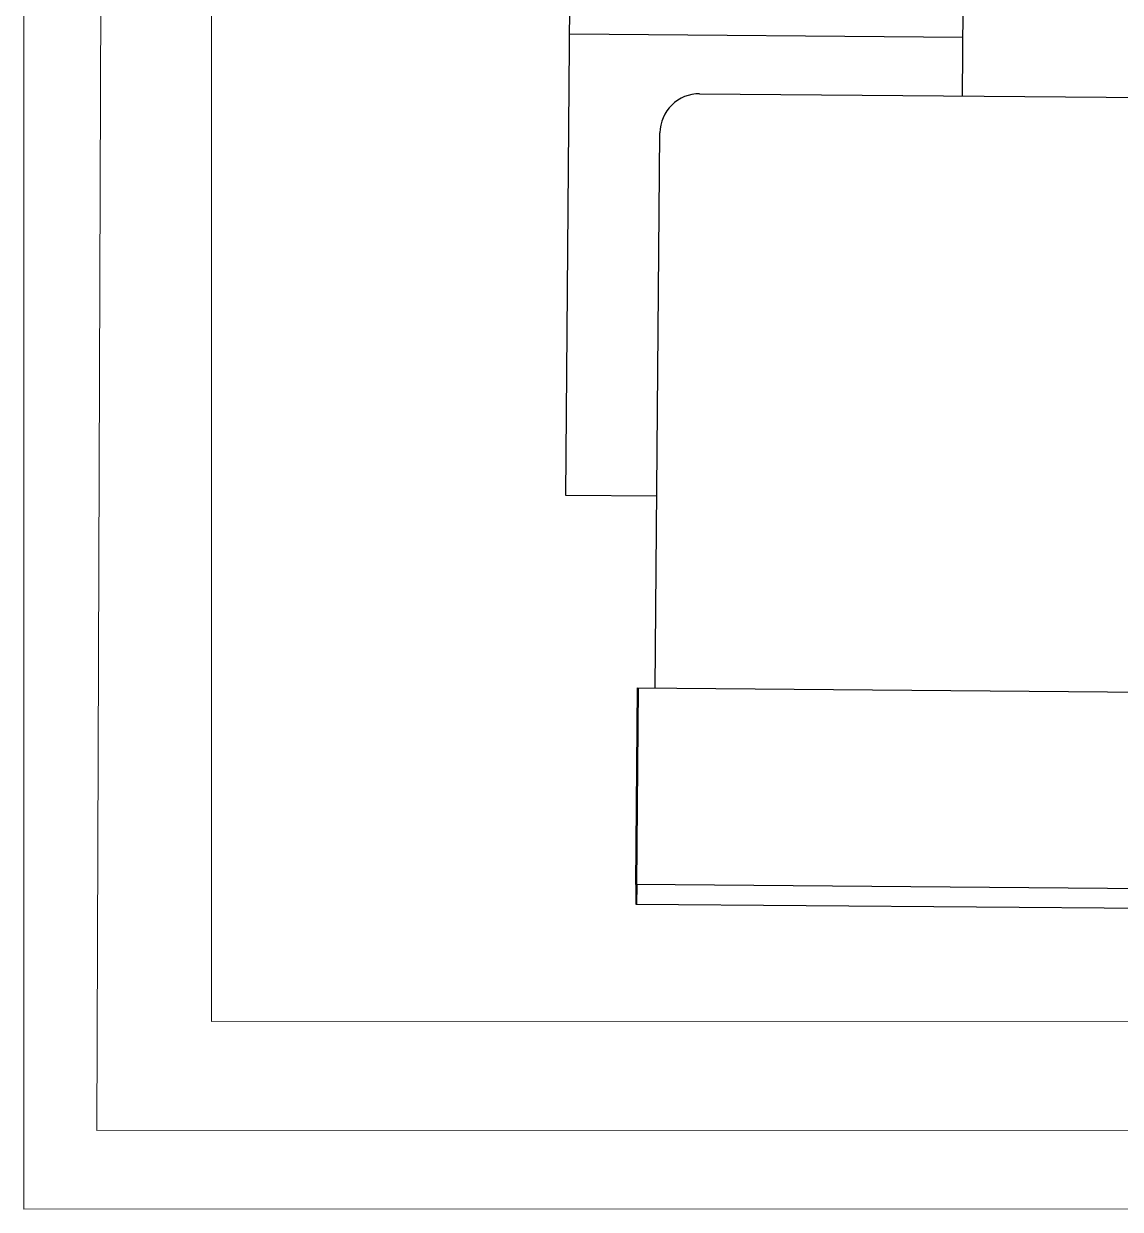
# Model space of a CAD drawing. Header units: inches. Extents: x 164.3 to 247.9, y 15.6 to 56.7.
# Drawn here: x 208.12 to 208.996, y 26.05 to 26.997 of the extents above; entities that cross this region are included whole.
import ezdxf

# ---------------------------------------------------------------- set-up
doc = ezdxf.new("R2010")
doc.units = ezdxf.units.IN
doc.header["$MEASUREMENT"] = 0
doc.layers.get('0').update_dxf_attribs({"lineweight": 0})
doc.layers.add('WALL 1 100', color=250, linetype='Continuous', lineweight=9)
doc.layers.add('провода', color=1, linetype='Continuous', lineweight=5)

msp = doc.modelspace()

# ---------------------------------------------------------------- linework, layer by layer
at = {"color": 7, "linetype": 'ByBlock', "lineweight": -2}
for p, q in [((208.55292, 26.62044), (208.55621, 27.01279)), ((208.87009, 27.01016), (208.8695, 26.9396)), ((208.55602, 26.98925), (208.8699, 26.98662)), ((208.65977, 26.94136), (209.85251, 26.93135)), ((208.6244, 26.46662), (208.62812, 26.91024)), ((208.62568, 26.61983), (208.55292, 26.62044)), ((208.60888, 26.3098), (208.6102, 26.46674)), ((208.60934, 26.30977), (208.61066, 26.46671)), ((208.6096, 26.3095), (208.61092, 26.46644)), ((208.6102, 26.46674), (209.3949, 26.46015)), ((208.60888, 26.3098), (208.60875, 26.2941)), ((209.39358, 26.30321), (208.60888, 26.3098)), ((208.60934, 26.30977), (208.60921, 26.29408)), ((208.6096, 26.3095), (208.60947, 26.2938)), ((208.60875, 26.2941), (209.39345, 26.28752))]:
    msp.add_line(p, q, dxfattribs=at)
msp.add_arc((208.65951, 26.90997), 0.03139, 89.51934, 179.51934, dxfattribs=at)
at = {"layer": 'WALL 1 100', "color": 0}
for p, q in [((208.11999, 34.35028), (208.11999, 26.05028)), ((208.26999, 34.20028), (208.26999, 26.20028)), ((208.26999, 26.20028), (227.16894, 26.20887)), ((208.11999, 26.05028), (227.17, 26.05853))]:
    msp.add_line(p, q, dxfattribs=at)
at = {"layer": 'провода', "color": 1}
for p, q in [((208.17838, 26.11324), (208.19274, 30.09955)), ((221.20215, 26.1163), (208.17838, 26.11324))]:
    msp.add_line(p, q, dxfattribs=at)

doc.saveas('drawing.dxf')
